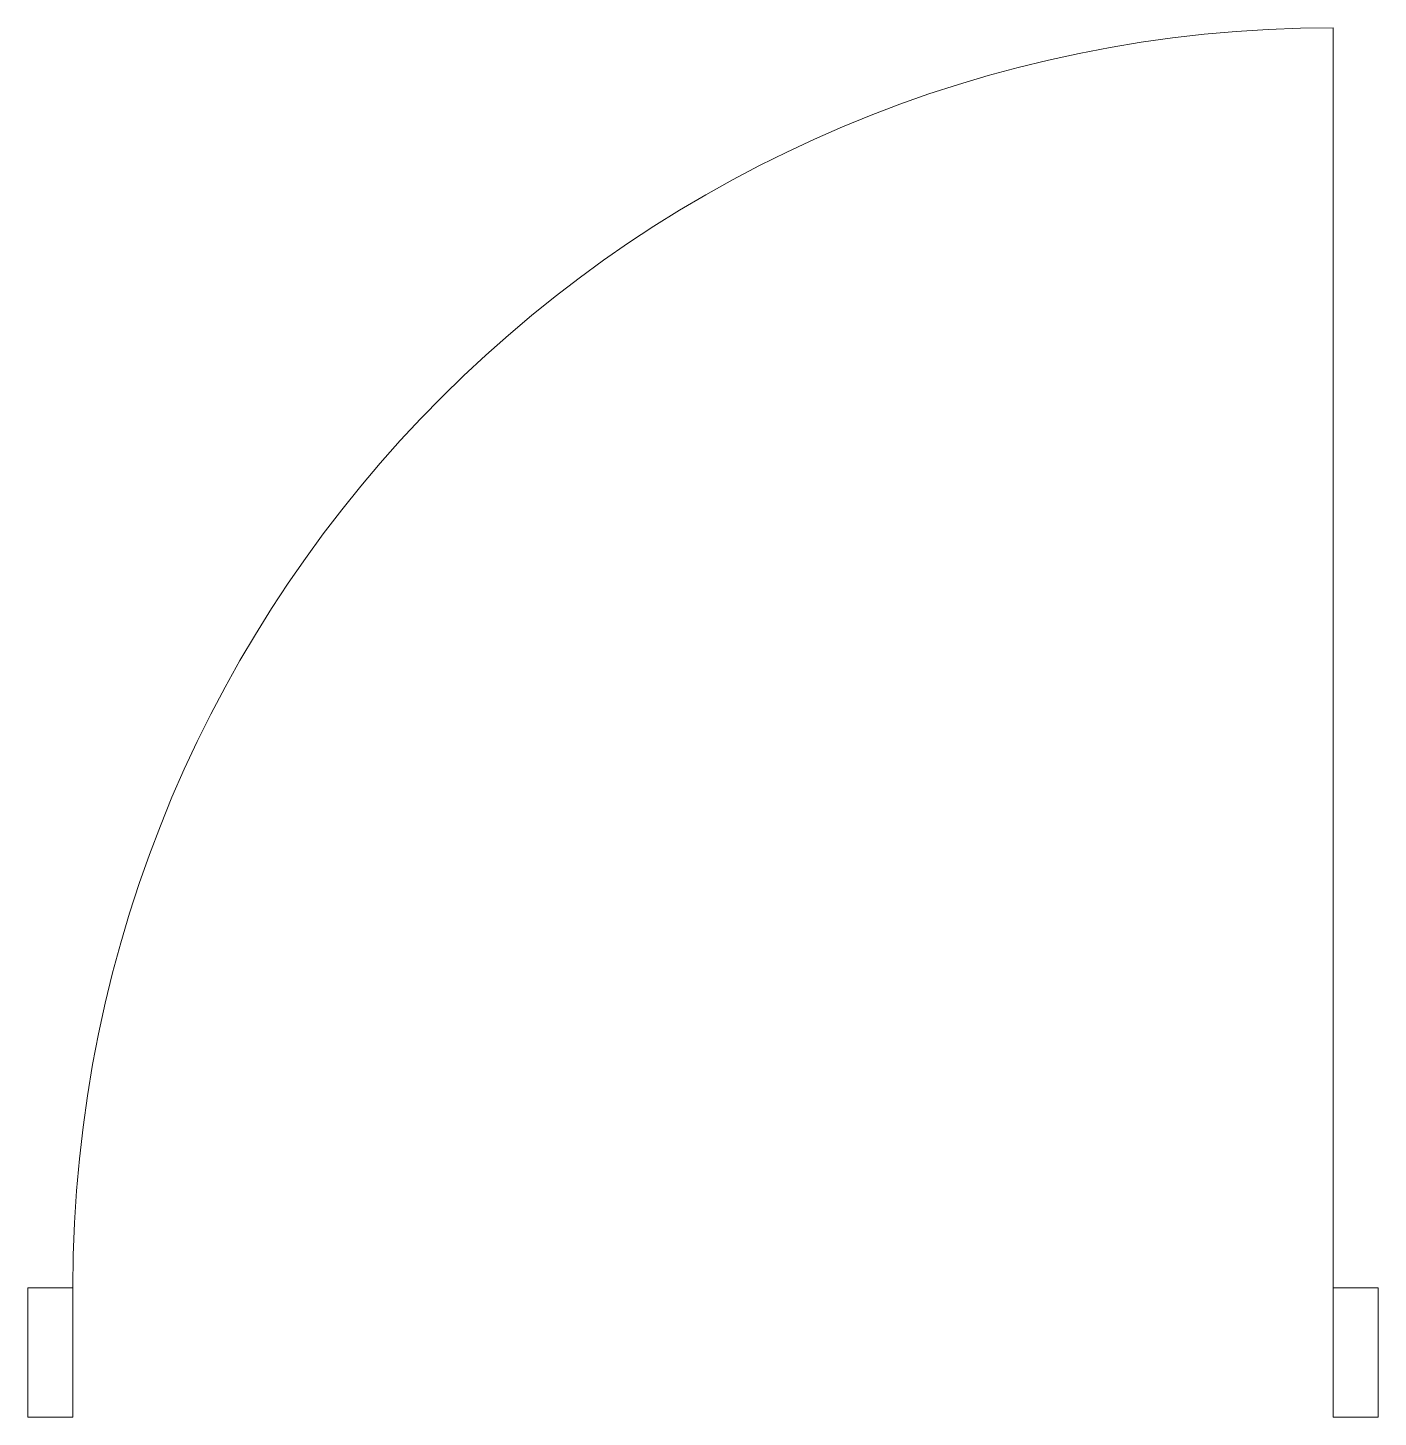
# Model space of a CAD drawing. Header units: inches. Extents: x 1436 to 2636, y 1156 to 2391.
import ezdxf

# ---------------------------------------------------------------- set-up
doc = ezdxf.new("R2010")
doc.units = ezdxf.units.IN
doc.header["$MEASUREMENT"] = 0
doc.layers.add('PDF_Structural - Bearing', color=7, linetype='Continuous', true_color=0xffffff)
doc.layers.add('power', color=130, linetype='Continuous')

# ---------------------------------------------------------------- blocks, each defined once
blk = doc.blocks.new('door')
at = {"layer": 'PDF_Structural - Bearing', "color": 30, "lineweight": 18, "true_color": 0xff6600}
blk.add_lwpolyline([(-1.1, 116), (-1.1, 1235.8, 0.414175), (-1120.9, 116)], format="xyb", dxfattribs=at)
at = {"layer": 'PDF_Structural - Bearing', "color": 30, "lineweight": 20, "true_color": 0xff6600}
for points in [[(-1161, 0.9), (-1120.9, 0.9), (-1120.9, 116), (-1161, 116)], [(39, 116), (-1.1, 116), (-1.1, 0.9), (39, 0.9)]]:
    blk.add_lwpolyline(points, close=True, dxfattribs=at)

msp = doc.modelspace()

# ---------------------------------------------------------------- block references
at = {"layer": 'power'}
msp.add_blockref('door', (2596.8, 1155), dxfattribs=at)

doc.saveas('drawing.dxf')
